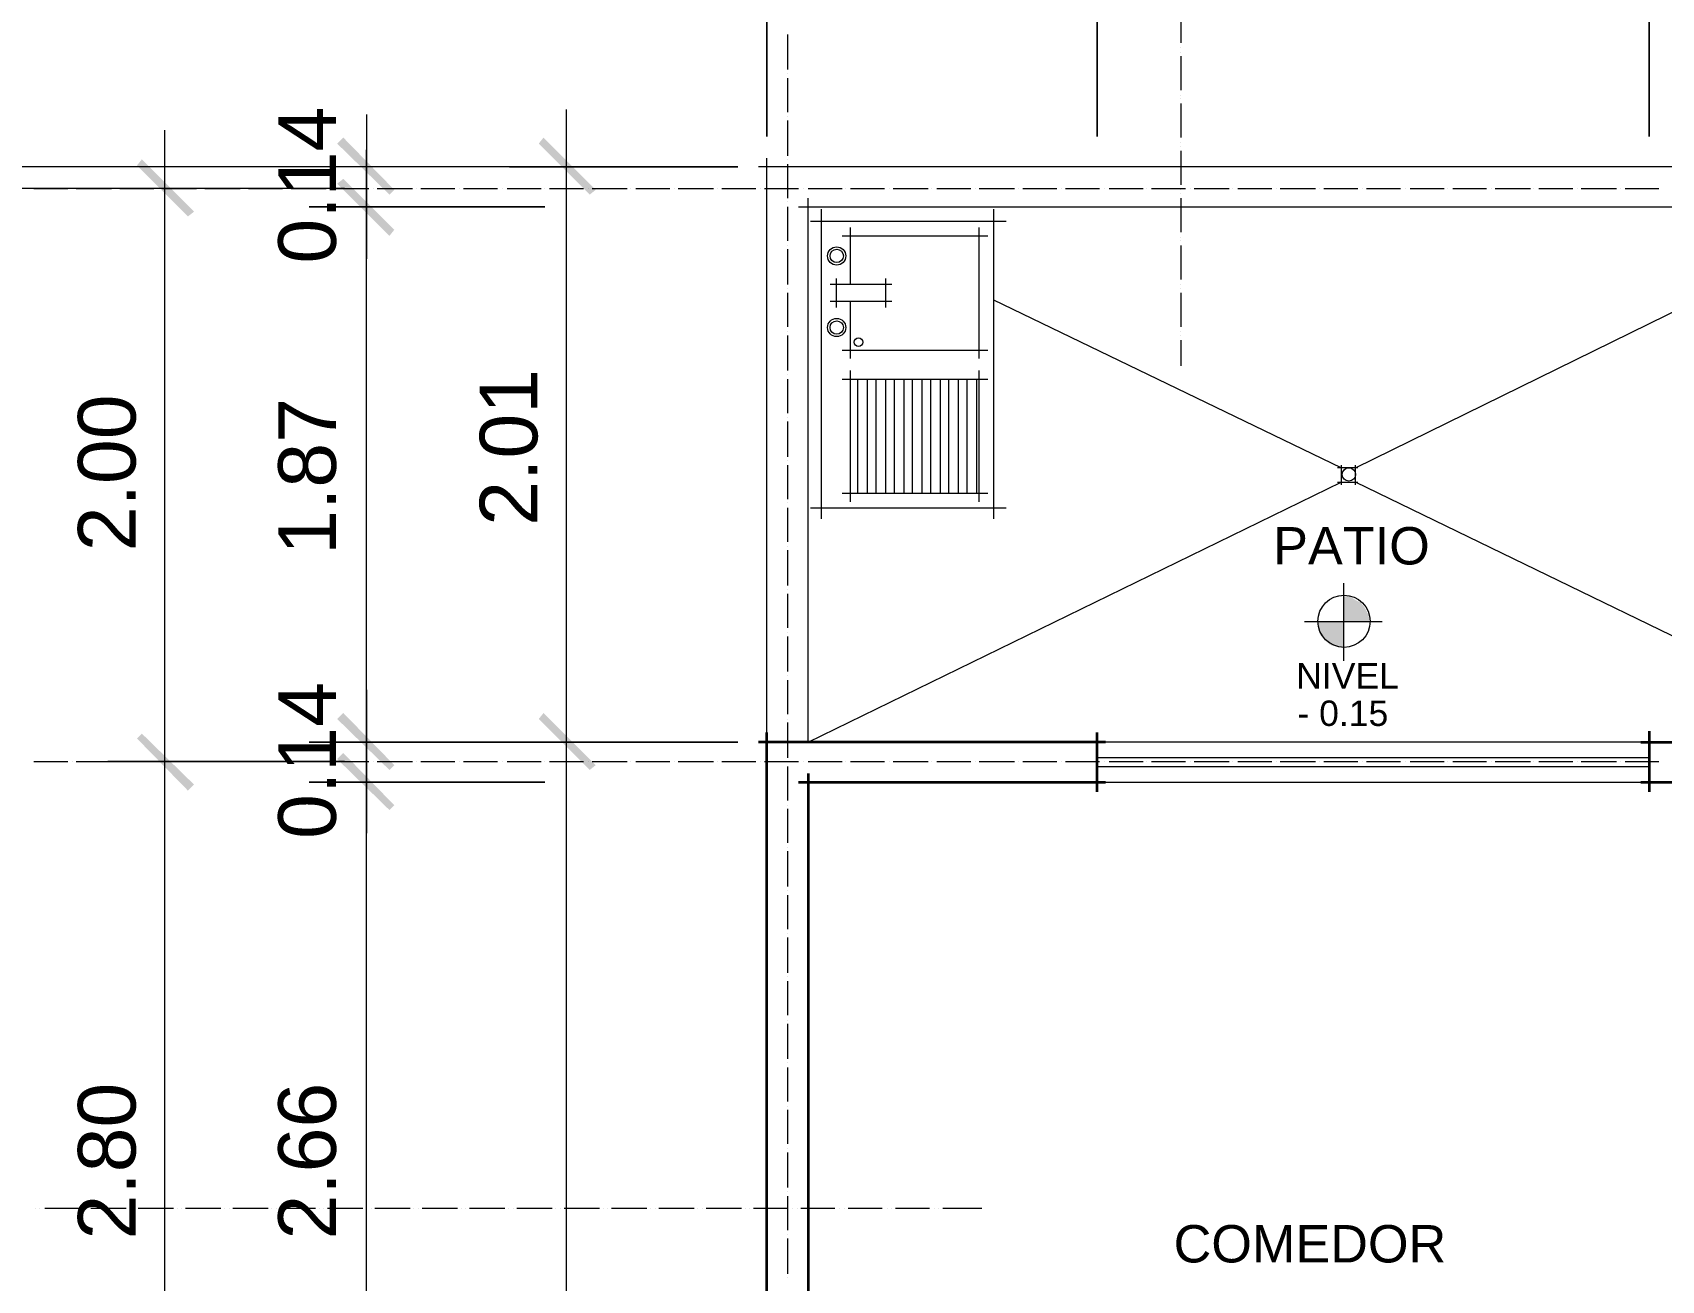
# Model space of a CAD drawing. Header units: millimetres. Extents: x 0 to 51.9, y -1.9 to 29.7.
# Drawn here: x 7.91 to 13.59, y 19.16 to 23.51 of the extents above; entities that cross this region are included whole.
import ezdxf

# ---------------------------------------------------------------- set-up
doc = ezdxf.new("R2010")
doc.units = ezdxf.units.MM
for name, color, linetype in [('PDF_0', 7, 'Continuous'), ('PDF_Arquitectura', 7, 'Continuous'), ('PDF_Ejes', 7, 'Continuous'), ('PDF_Muebles Fijos', 5, 'Continuous'), ('PDF_Muros', 7, 'Continuous'), ('PDF_Text', 7, 'Continuous'), ('PDF_Ventanas', 4, 'Continuous')]:
    doc.layers.add(name, color=color, linetype=linetype)
doc.styles.add('PDF ArialMT', font='arial.ttf')

msp = doc.modelspace()

# ---------------------------------------------------------------- hatches: boundary and pattern name
at = {"layer": 'PDF_0', "transparency": 33554559}
for points in [[(8.9918, 23.1484), (8.9706, 23.1272), (9.1527, 22.9494), (9.1696, 22.9663)], [(9.8512, 22.9494), (9.8724, 22.9663), (9.6903, 23.1484), (9.6734, 23.1272)], [(8.4499, 22.8732), (8.4711, 22.8901), (8.2891, 23.0722), (8.2721, 23.051)], [(8.9706, 22.9875), (9.1527, 22.8055), (9.1696, 22.8266), (8.9918, 23.0044)], [(9.1696, 20.9597), (8.9918, 21.1417), (8.9706, 21.1206), (9.1527, 20.9428)], [(9.8724, 20.9597), (9.6903, 21.1417), (9.6734, 21.1206), (9.8512, 20.9428)], [(8.4711, 20.892), (8.2891, 21.0698), (8.2721, 21.0528), (8.4499, 20.8708)], [(8.9706, 20.9809), (9.1527, 20.8031), (9.1696, 20.82), (8.9918, 21.002)]]:
    msp.add_hatch(color=256, dxfattribs=at).paths.add_polyline_path(points)
at = {"layer": 'PDF_Arquitectura', "true_color": 0x404040, "transparency": 33554559}
h = msp.add_hatch(color=250, dxfattribs=at)
h.paths.add_polyline_path([(12.4801, 21.4592), (12.3912, 21.4592), (12.3912, 21.4423), (12.3955, 21.4296), (12.3997, 21.4127), (12.4336, 21.3788), (12.4505, 21.3746), (12.4632, 21.3703), (12.4801, 21.3703)])
h.paths.add_polyline_path([(12.4971, 21.5481), (12.4801, 21.5481), (12.4801, 21.4592), (12.569, 21.4592), (12.569, 21.4762), (12.5648, 21.4889), (12.5563, 21.5058), (12.5479, 21.5185), (12.5394, 21.527), (12.5225, 21.5354), (12.5098, 21.5439)])

# ---------------------------------------------------------------- linework, layer by layer
at = {"layer": 'PDF_Arquitectura', "color": 250, "lineweight": 18, "true_color": 0x404040}
for points in [[(10.4693, 23.9485), (10.4693, 23.1526), (10.4693, 26.7172)], [(9.7708, 20.8412), (9.7708, 23.2458)], [(9.0722, 23.2288), (9.0722, 23.0468), (9.0722, 22.9071), (9.0722, 22.725)], [(8.3695, 20.7734), (8.3695, 23.1738)], [(9.0722, 20.8412), (9.0722, 23.106)], [(9.5718, 23.0468), (10.3677, 23.0468), (6.7693, 23.0468)], [(9.6945, 23.0468), (8.8733, 23.0468)], [(8.996, 22.9706), (8.1705, 22.9706)], [(9.0722, 21.2222), (9.0722, 21.0401), (9.0722, 20.9004), (9.0722, 20.7226)], [(9.7708, 9.9994), (9.7708, 21.2433)], [(8.3695, 17.9709), (8.3695, 21.1714)], [(9.0722, 18.0429), (9.0722, 21.1036)]]:
    msp.add_lwpolyline(points, dxfattribs=at)
for points in [[(11.6208, 23.9485), (11.6208, 23.1526)], [(13.547, 23.9485), (13.547, 23.1526)], [(8.8733, 22.9071), (9.6945, 22.9071)], [(8.8733, 21.0401), (9.6945, 21.0401)], [(9.5718, 21.0401), (10.3677, 21.0401)], [(8.1705, 20.9724), (8.996, 20.9724)], [(8.8733, 20.9004), (9.6945, 20.9004)]]:
    msp.add_lwpolyline(points, close=True, dxfattribs=at)
at = {"layer": 'PDF_Arquitectura', "lineweight": 5}
for points in [[(11.9129, 23.5971), (11.9129, 23.4786)], [(11.9129, 23.4617), (11.9129, 23.4617)], [(11.9129, 23.4447), (11.9129, 23.4447)], [(11.9129, 23.432), (11.9129, 23.3135)], [(11.9129, 23.2966), (11.9129, 23.2966)], [(11.9129, 23.2839), (11.9129, 23.2839)], [(11.9129, 23.2669), (11.9129, 23.1484)], [(11.9129, 23.1314), (11.9129, 23.1314)], [(11.9129, 23.1187), (11.9129, 23.1187)], [(11.9129, 23.1018), (11.9129, 22.9833)], [(11.9129, 22.9663), (11.9129, 22.9663)], [(11.9129, 22.9536), (11.9129, 22.9536)], [(11.9129, 22.9367), (11.9129, 22.8182)], [(11.9129, 22.8012), (11.9129, 22.8012)], [(11.9129, 22.7885), (11.9129, 22.7885)], [(11.9129, 22.7716), (11.9129, 22.6531)], [(11.9129, 22.6361), (11.9129, 22.6361)], [(11.9129, 22.6234), (11.9129, 22.6234)], [(11.9129, 22.6065), (11.9129, 22.488)], [(11.9129, 22.471), (11.9129, 22.471)], [(11.9129, 22.4583), (11.9129, 22.4583)], [(11.9129, 22.4414), (11.9129, 22.3525)], [(7.9165, 19.4145), (7.9165, 19.4145)], [(7.9334, 19.4145), (7.9334, 19.4145)], [(7.9504, 19.4145), (8.0689, 19.4145)], [(8.0816, 19.4145), (8.0816, 19.4145)], [(8.0985, 19.4145), (8.0985, 19.4145)], [(8.1112, 19.4145), (8.234, 19.4145)], [(8.2467, 19.4145), (8.2467, 19.4145)], [(8.2637, 19.4145), (8.2637, 19.4145)], [(8.2764, 19.4145), (8.3991, 19.4145)], [(8.4118, 19.4145), (8.4118, 19.4145)], [(8.4288, 19.4145), (8.4288, 19.4145)], [(8.4415, 19.4145), (8.5642, 19.4145)], [(8.5769, 19.4145), (8.5769, 19.4145)], [(8.5939, 19.4145), (8.5939, 19.4145)], [(8.6066, 19.4145), (8.7293, 19.4145)], [(8.742, 19.4145), (8.742, 19.4145)], [(8.759, 19.4145), (8.759, 19.4145)], [(8.7717, 19.4145), (8.8944, 19.4145)], [(8.9071, 19.4145), (8.9071, 19.4145)], [(8.9241, 19.4145), (8.9241, 19.4145)], [(8.9368, 19.4145), (9.0595, 19.4145)], [(9.0722, 19.4145), (9.0722, 19.4145)], [(9.0892, 19.4145), (9.0892, 19.4145)], [(9.1019, 19.4145), (9.2246, 19.4145)], [(9.2373, 19.4145), (9.2373, 19.4145)], [(9.2543, 19.4145), (9.2543, 19.4145)], [(9.267, 19.4145), (9.3897, 19.4145)], [(9.4024, 19.4145), (9.4024, 19.4145)], [(9.4194, 19.4145), (9.4194, 19.4145)], [(9.4321, 19.4145), (9.5548, 19.4145)], [(9.5675, 19.4145), (9.5675, 19.4145)], [(9.5845, 19.4145), (9.5845, 19.4145)], [(9.5972, 19.4145), (9.72, 19.4145)], [(9.7327, 19.4145), (9.7327, 19.4145)], [(9.7496, 19.4145), (9.7496, 19.4145)], [(9.7623, 19.4145), (9.8851, 19.4145)], [(9.8978, 19.4145), (9.8978, 19.4145)], [(9.9147, 19.4145), (9.9147, 19.4145)], [(9.9274, 19.4145), (10.0502, 19.4145)], [(10.0629, 19.4145), (10.0629, 19.4145)], [(10.0798, 19.4145), (10.0798, 19.4145)], [(10.0925, 19.4145), (10.2153, 19.4145)], [(10.228, 19.4145), (10.228, 19.4145)], [(10.2449, 19.4145), (10.2449, 19.4145)], [(10.2576, 19.4145), (10.3804, 19.4145)], [(10.3931, 19.4145), (10.3931, 19.4145)], [(10.41, 19.4145), (10.41, 19.4145)], [(10.4227, 19.4145), (10.5412, 19.4145)], [(10.5582, 19.4145), (10.5582, 19.4145)], [(10.5751, 19.4145), (10.5751, 19.4145)], [(10.5878, 19.4145), (10.7063, 19.4145)], [(10.7233, 19.4145), (10.7233, 19.4145)], [(10.7402, 19.4145), (10.7402, 19.4145)], [(10.7529, 19.4145), (10.8714, 19.4145)], [(10.8884, 19.4145), (10.8884, 19.4145)], [(10.9053, 19.4145), (10.9053, 19.4145)], [(10.918, 19.4145), (11.0365, 19.4145)], [(11.0535, 19.4145), (11.0535, 19.4145)], [(11.0662, 19.4145), (11.0662, 19.4145)], [(11.0831, 19.4145), (11.2186, 19.4145)]]:
    msp.add_lwpolyline(points, dxfattribs=at)
at = {"layer": 'PDF_Arquitectura', "color": 250, "lineweight": 9, "true_color": 0x404040}
for points in [[(12.4801, 21.5947), (12.4801, 21.3238)], [(12.6156, 21.4592), (12.3447, 21.4592)]]:
    msp.add_lwpolyline(points, dxfattribs=at)
at = {"layer": 'PDF_Arquitectura', "color": 250, "lineweight": 18, "true_color": 0x404040}
msp.add_circle((12.4823, 21.4614), 0.091, dxfattribs=at)
at = {"layer": 'PDF_Ejes', "lineweight": 9}
for points in [[(10.5412, 23.5082), (10.5412, 23.3855)], [(10.5412, 23.3728), (10.5412, 23.3728)], [(10.5412, 23.3558), (10.5412, 23.2373)], [(10.5412, 23.2204), (10.5412, 23.2204)], [(10.5412, 23.2077), (10.5412, 23.0849)], [(10.5412, 23.0722), (10.5412, 23.0722)], [(10.5412, 23.0552), (10.5412, 22.9367)], [(7.9123, 22.9706), (8.0308, 22.9706)], [(8.0477, 22.9706), (8.0477, 22.9706)], [(8.0604, 22.9706), (8.1832, 22.9706)], [(8.1959, 22.9706), (8.1959, 22.9706)], [(8.2128, 22.9706), (8.3314, 22.9706)], [(8.3483, 22.9706), (8.3483, 22.9706)], [(8.361, 22.9706), (8.4796, 22.9706)], [(8.4965, 22.9706), (8.4965, 22.9706)], [(8.5092, 22.9706), (8.632, 22.9706)], [(8.6447, 22.9706), (8.6447, 22.9706)], [(8.6616, 22.9706), (8.7801, 22.9706)], [(8.7971, 22.9706), (8.7971, 22.9706)], [(8.8098, 22.9706), (8.9325, 22.9706)], [(8.9452, 22.9706), (8.9452, 22.9706)], [(8.9622, 22.9706), (9.0807, 22.9706)], [(9.0976, 22.9706), (9.0976, 22.9706)], [(9.1103, 22.9706), (9.2331, 22.9706)], [(9.2458, 22.9706), (9.2458, 22.9706)], [(9.2627, 22.9706), (9.3813, 22.9706)], [(9.3982, 22.9706), (9.3982, 22.9706)], [(9.4109, 22.9706), (9.5294, 22.9706)], [(9.5464, 22.9706), (9.5464, 22.9706)], [(9.5633, 22.9706), (9.6818, 22.9706)], [(9.6945, 22.9706), (9.6945, 22.9706)], [(9.7115, 22.9706), (9.83, 22.9706)], [(9.847, 22.9706), (9.847, 22.9706)], [(9.8597, 22.9706), (9.9824, 22.9706)], [(9.9951, 22.9706), (9.9951, 22.9706)], [(10.0121, 22.9706), (10.1306, 22.9706)], [(10.1475, 22.9706), (10.1475, 22.9706)], [(10.1602, 22.9706), (10.283, 22.9706)], [(10.2957, 22.9706), (10.2957, 22.9706)], [(10.3126, 22.9706), (10.4312, 22.9706)], [(10.4481, 22.9706), (10.4481, 22.9706)], [(10.4608, 22.9706), (10.5793, 22.9706)], [(10.5963, 22.9706), (10.5963, 22.9706)], [(10.6132, 22.9706), (10.7317, 22.9706)], [(10.7444, 22.9706), (10.7444, 22.9706)], [(10.7614, 22.9706), (10.8799, 22.9706)], [(10.8968, 22.9706), (10.8968, 22.9706)], [(10.9095, 22.9706), (11.0323, 22.9706)], [(11.045, 22.9706), (11.045, 22.9706)], [(11.0619, 22.9706), (11.1805, 22.9706)], [(11.1974, 22.9706), (11.1974, 22.9706)], [(11.2101, 22.9706), (11.3329, 22.9706)], [(11.3456, 22.9706), (11.3456, 22.9706)], [(11.3625, 22.9706), (11.4811, 22.9706)], [(11.498, 22.9706), (11.498, 22.9706)], [(11.5107, 22.9706), (11.6292, 22.9706)], [(11.6462, 22.9706), (11.6462, 22.9706)], [(11.6631, 22.9706), (11.7816, 22.9706)], [(11.7943, 22.9706), (11.7943, 22.9706)], [(11.8113, 22.9706), (11.9298, 22.9706)], [(11.9467, 22.9706), (11.9467, 22.9706)], [(11.9594, 22.9706), (12.0822, 22.9706)], [(12.0949, 22.9706), (12.0949, 22.9706)], [(12.1118, 22.9706), (12.2304, 22.9706)], [(12.2473, 22.9706), (12.2473, 22.9706)], [(12.26, 22.9706), (12.3828, 22.9706)], [(12.3955, 22.9706), (12.3955, 22.9706)], [(12.4124, 22.9706), (12.5309, 22.9706)], [(12.5479, 22.9706), (12.5479, 22.9706)], [(12.5606, 22.9706), (12.6791, 22.9706)], [(12.696, 22.9706), (12.696, 22.9706)], [(12.713, 22.9706), (12.8315, 22.9706)], [(12.8442, 22.9706), (12.8442, 22.9706)], [(12.8612, 22.9706), (12.9797, 22.9706)], [(12.9966, 22.9706), (12.9966, 22.9706)], [(13.0093, 22.9706), (13.1321, 22.9706)], [(13.1448, 22.9706), (13.1448, 22.9706)], [(13.1617, 22.9706), (13.2803, 22.9706)], [(13.2972, 22.9706), (13.2972, 22.9706)], [(13.3099, 22.9706), (13.4327, 22.9706)], [(13.4454, 22.9706), (13.4454, 22.9706)], [(13.4623, 22.9706), (13.5808, 22.9706)], [(10.5412, 22.924), (10.5412, 22.924)], [(10.5412, 22.9071), (10.5412, 22.7885)], [(10.5412, 22.7716), (10.5412, 22.7716)], [(10.5412, 22.7589), (10.5412, 22.6361)], [(10.5412, 22.6234), (10.5412, 22.6234)], [(10.5412, 22.6065), (10.5412, 22.488)], [(10.5412, 22.471), (10.5412, 22.471)], [(10.5412, 22.4583), (10.5412, 22.3356)], [(10.5412, 22.3229), (10.5412, 22.3229)], [(10.5412, 22.3059), (10.5412, 22.1874)], [(10.5412, 22.1705), (10.5412, 22.1705)], [(10.5412, 22.1578), (10.5412, 22.035)], [(10.5412, 22.0223), (10.5412, 22.0223)], [(10.5412, 22.0054), (10.5412, 21.8868)], [(10.5412, 21.8741), (10.5412, 21.8741)], [(10.5412, 21.8572), (10.5412, 21.7387)], [(10.5412, 21.7217), (10.5412, 21.7217)], [(10.5412, 21.709), (10.5412, 21.5862)], [(10.5412, 21.5735), (10.5412, 21.5735)], [(10.5412, 21.5566), (10.5412, 21.4381)], [(10.5412, 21.4211), (10.5412, 21.4211)], [(10.5412, 21.4084), (10.5412, 21.2857)], [(10.5412, 21.273), (10.5412, 21.273)], [(10.5412, 21.256), (10.5412, 21.1375)], [(10.5412, 21.1206), (10.5412, 21.1206)], [(10.5412, 21.1079), (10.5412, 20.9851)], [(7.9123, 20.9724), (8.0308, 20.9724)], [(8.0477, 20.9724), (8.0477, 20.9724)], [(8.0604, 20.9724), (8.1832, 20.9724)], [(8.1959, 20.9724), (8.1959, 20.9724)], [(8.2128, 20.9724), (8.3314, 20.9724)], [(8.3483, 20.9724), (8.3483, 20.9724)], [(8.361, 20.9724), (8.4796, 20.9724)], [(8.4965, 20.9724), (8.4965, 20.9724)], [(8.5092, 20.9724), (8.632, 20.9724)], [(8.6447, 20.9724), (8.6447, 20.9724)], [(8.6616, 20.9724), (8.7801, 20.9724)], [(8.7971, 20.9724), (8.7971, 20.9724)], [(8.8098, 20.9724), (8.9325, 20.9724)], [(8.9452, 20.9724), (8.9452, 20.9724)], [(8.9622, 20.9724), (9.0807, 20.9724)], [(9.0976, 20.9724), (9.0976, 20.9724)], [(9.1103, 20.9724), (9.2331, 20.9724)], [(9.2458, 20.9724), (9.2458, 20.9724)], [(9.2627, 20.9724), (9.3813, 20.9724)], [(9.3982, 20.9724), (9.3982, 20.9724)], [(9.4109, 20.9724), (9.5294, 20.9724)], [(9.5464, 20.9724), (9.5464, 20.9724)], [(9.5633, 20.9724), (9.6818, 20.9724)], [(9.6945, 20.9724), (9.6945, 20.9724)], [(9.7115, 20.9724), (9.83, 20.9724)], [(9.847, 20.9724), (9.847, 20.9724)], [(9.8597, 20.9724), (9.9824, 20.9724)], [(9.9951, 20.9724), (9.9951, 20.9724)], [(10.0121, 20.9724), (10.1306, 20.9724)], [(10.1475, 20.9724), (10.1475, 20.9724)], [(10.1602, 20.9724), (10.283, 20.9724)], [(10.2957, 20.9724), (10.2957, 20.9724)], [(10.3126, 20.9724), (10.4312, 20.9724)], [(10.4481, 20.9724), (10.4481, 20.9724)], [(10.4608, 20.9724), (10.5793, 20.9724)], [(10.5412, 20.9724), (10.5412, 20.9724)], [(10.5963, 20.9724), (10.5963, 20.9724)], [(10.6132, 20.9724), (10.7317, 20.9724)], [(10.7444, 20.9724), (10.7444, 20.9724)], [(10.7614, 20.9724), (10.8799, 20.9724)], [(10.8968, 20.9724), (10.8968, 20.9724)], [(10.9095, 20.9724), (11.0323, 20.9724)], [(11.045, 20.9724), (11.045, 20.9724)], [(11.0619, 20.9724), (11.1805, 20.9724)], [(11.1974, 20.9724), (11.1974, 20.9724)], [(11.2101, 20.9724), (11.3329, 20.9724)], [(11.3456, 20.9724), (11.3456, 20.9724)], [(11.3625, 20.9724), (11.4811, 20.9724)], [(11.498, 20.9724), (11.498, 20.9724)], [(11.5107, 20.9724), (11.6292, 20.9724)], [(11.6462, 20.9724), (11.6462, 20.9724)], [(11.6631, 20.9724), (11.7816, 20.9724)], [(11.7943, 20.9724), (11.7943, 20.9724)], [(11.8113, 20.9724), (11.9298, 20.9724)], [(11.9467, 20.9724), (11.9467, 20.9724)], [(11.9594, 20.9724), (12.0822, 20.9724)], [(12.0949, 20.9724), (12.0949, 20.9724)], [(12.1118, 20.9724), (12.2304, 20.9724)], [(12.2473, 20.9724), (12.2473, 20.9724)], [(12.26, 20.9724), (12.3828, 20.9724)], [(12.3955, 20.9724), (12.3955, 20.9724)], [(12.4124, 20.9724), (12.5309, 20.9724)], [(12.5479, 20.9724), (12.5479, 20.9724)], [(12.5606, 20.9724), (12.6791, 20.9724)], [(12.696, 20.9724), (12.696, 20.9724)], [(12.713, 20.9724), (12.8315, 20.9724)], [(12.8442, 20.9724), (12.8442, 20.9724)], [(12.8612, 20.9724), (12.9797, 20.9724)], [(12.9966, 20.9724), (12.9966, 20.9724)], [(13.0093, 20.9724), (13.1321, 20.9724)], [(13.1448, 20.9724), (13.1448, 20.9724)], [(13.1617, 20.9724), (13.2803, 20.9724)], [(13.2972, 20.9724), (13.2972, 20.9724)], [(13.3099, 20.9724), (13.4327, 20.9724)], [(13.4454, 20.9724), (13.4454, 20.9724)], [(13.4623, 20.9724), (13.5808, 20.9724)], [(10.5412, 20.9555), (10.5412, 20.8369)], [(10.5412, 20.82), (10.5412, 20.82)], [(10.5412, 20.8073), (10.5412, 20.6888)], [(10.5412, 20.6718), (10.5412, 20.6718)], [(10.5412, 20.6591), (10.5412, 20.5364)], [(10.5412, 20.5237), (10.5412, 20.5237)], [(10.5412, 20.5067), (10.5412, 20.3882)], [(10.5412, 20.3713), (10.5412, 20.3713)], [(10.5412, 20.3586), (10.5412, 20.2358)], [(10.5412, 20.2231), (10.5412, 20.2231)], [(10.5412, 20.2062), (10.5412, 20.0876)], [(10.5412, 20.0707), (10.5412, 20.0707)], [(10.5412, 20.058), (10.5412, 19.9352)], [(10.5412, 19.9225), (10.5412, 19.9225)], [(10.5412, 19.9056), (10.5412, 19.787)], [(10.5412, 19.7701), (10.5412, 19.7701)], [(10.5412, 19.7574), (10.5412, 19.6389)], [(10.5412, 19.6219), (10.5412, 19.6219)], [(10.5412, 19.6092), (10.5412, 19.4865)], [(10.5412, 19.4738), (10.5412, 19.4738)], [(10.5412, 19.4568), (10.5412, 19.3383)], [(10.5412, 19.3214), (10.5412, 19.3214)], [(10.5412, 19.3087), (10.5412, 19.1859)], [(10.5412, 19.1732), (10.5412, 19.1732)]]:
    msp.add_lwpolyline(points, dxfattribs=at)
at = {"layer": 'PDF_Ejes', "lineweight": 18}
msp.add_lwpolyline([(8.2975, 22.9706), (7.472, 22.9706)], dxfattribs=at)
at = {"layer": 'PDF_Muebles Fijos', "lineweight": 5}
for points in [[(10.6598, 21.8191), (10.6598, 22.8986)], [(11.2609, 21.8191), (11.2609, 22.8986)], [(12.5225, 21.9969), (14.3767, 22.9071)], [(10.6217, 22.8563), (11.3033, 22.8563)], [(10.7317, 22.8055), (11.2398, 22.8055)], [(10.7614, 22.6361), (10.7614, 22.8351)], [(11.2101, 22.3779), (11.2101, 22.8351)], [(10.9053, 22.6361), (10.6894, 22.6361)], [(10.7106, 22.6573), (10.7106, 22.5557)], [(10.8841, 22.5557), (10.8841, 22.6573)], [(10.9053, 22.5769), (10.6894, 22.5769)], [(10.7614, 22.3779), (10.7614, 22.5769)], [(12.4717, 21.9969), (11.2609, 22.5811)], [(10.7317, 22.4075), (11.2398, 22.4075)], [(10.7614, 21.8784), (10.7614, 22.3356)], [(11.2101, 21.8784), (11.2101, 22.3356)], [(10.7317, 22.3059), (11.2398, 22.3059)], [(10.7868, 21.908), (10.7868, 22.3059)], [(10.8206, 21.908), (10.8206, 22.3059)], [(10.8503, 21.908), (10.8503, 22.3059)], [(10.8841, 21.908), (10.8841, 22.3059)], [(10.9138, 21.908), (10.9138, 22.3059)], [(10.9476, 21.908), (10.9476, 22.3059)], [(10.9773, 21.908), (10.9773, 22.3059)], [(11.0111, 21.908), (11.0111, 22.3059)], [(11.0408, 21.908), (11.0408, 22.3059)], [(11.0746, 21.908), (11.0746, 22.3059)], [(11.1043, 21.908), (11.1043, 22.3059)], [(11.1381, 21.908), (11.1381, 22.3059)], [(11.1678, 21.908), (11.1678, 22.3059)], [(11.2016, 21.908), (11.2016, 22.3059)], [(12.5309, 21.9969), (12.459, 21.9969)], [(12.4717, 22.0054), (12.4717, 21.9376)], [(12.5225, 21.9376), (12.5225, 22.0054)], [(10.6132, 21.0401), (12.4717, 21.9461)], [(12.459, 21.9461), (12.5309, 21.9461)], [(14.3725, 21.0486), (12.5225, 21.9461)], [(10.7317, 21.908), (11.2398, 21.908)], [(10.6217, 21.8572), (11.3033, 21.8572)]]:
    msp.add_lwpolyline(points, dxfattribs=at)
for centre, radius in [((10.7127, 22.7356), 0.0318), ((10.7127, 22.7356), 0.0233), ((10.7127, 22.4859), 0.0318), ((10.7127, 22.4859), 0.0233), ((10.7889, 22.4351), 0.0148), ((12.4992, 21.9736), 0.0233)]:
    msp.add_circle(centre, radius, dxfattribs=at)
at = {"layer": 'PDF_Muros', "lineweight": 18}
for points in [[(10.4693, 21.0401), (10.4693, 23.0764)], [(14.364, 23.0468), (10.4396, 23.0468)], [(10.5793, 22.9071), (14.3767, 22.9071)], [(10.6132, 21.0401), (10.6132, 22.9367)]]:
    msp.add_lwpolyline(points, dxfattribs=at)
at = {"layer": 'PDF_Muros', "lineweight": 35}
for points in [[(13.547, 21.0782), (13.547, 20.8666)], [(11.6504, 21.0401), (10.4396, 21.0401)], [(10.4693, 10.1687), (10.4693, 21.074)], [(11.6208, 20.8666), (11.6208, 21.074)], [(13.5173, 21.0401), (14.5461, 21.0401)], [(10.6132, 20.9301), (10.6132, 13.3141)], [(10.5793, 20.9004), (11.6504, 20.9004)], [(13.5173, 20.9004), (14.5461, 20.9004)]]:
    msp.add_lwpolyline(points, dxfattribs=at)
at = {"layer": 'PDF_Ventanas', "lineweight": 9}
for points in [[(13.547, 21.0401), (11.6208, 21.0401)], [(11.6208, 20.9004), (13.547, 20.9004)]]:
    msp.add_lwpolyline(points, dxfattribs=at)
at = {"layer": 'PDF_Ventanas', "lineweight": 18}
for points in [[(13.547, 20.9851), (11.6208, 20.9851)], [(11.6208, 20.9555), (13.547, 20.9555)]]:
    msp.add_lwpolyline(points, dxfattribs=at)

# ---------------------------------------------------------------- texts
at = {"layer": 'PDF_Text', "char_height": 0.20116, "attachment_point": 4, "rotation": 90, "style": 'PDF ArialMT'}
for s, insert in [('0.14', (8.8669, 22.709)), ('2.01', (9.5697, 21.7946)), ('2.00', (8.1683, 21.7057)), ('1.87', (8.8669, 21.693)), ('0.14', (8.8669, 20.7023)), ('2.80', (8.1683, 19.3052)), ('2.66', (8.8669, 19.3052))]:
    msp.add_mtext(s, dxfattribs=dict(at, insert=insert))
at = {"layer": 'PDF_Text', "attachment_point": 4, "style": 'PDF ArialMT'}
for s, insert, char_height in [('PATIO', (12.2351, 21.7238), 0.13035), ('NIVEL', (12.3155, 21.2713), 0.08871), ('- 0.15', (12.3198, 21.1401), 0.08871), ('COMEDOR', (11.8879, 19.2895), 0.13035)]:
    msp.add_mtext(s, dxfattribs=dict(at, insert=insert, char_height=char_height))

doc.saveas('drawing.dxf')
